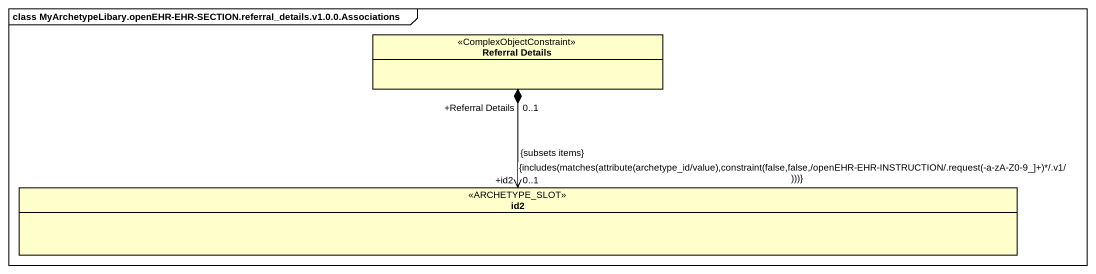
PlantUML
@startuml
mainframe class MyArchetypeLibary.openEHR-EHR-SECTION.referral_details.v1.0.0.Associations
hide circle
hide empty members
class "Referral Details" as Referral_Details <<ComplexObjectConstraint>>
class id2 <<ARCHETYPE_SLOT>>
Referral_Details "+Referral Details\n0..1" *--> "+id2\n0..1\n{includes(matches(attribute(archetype_id/value),constraint(false,false,/openEHR-EHR-INSTRUCTION/.request(-a-zA-Z0-9_]+)*/.v1/)))}\n{subsets items}" id2
@enduml
